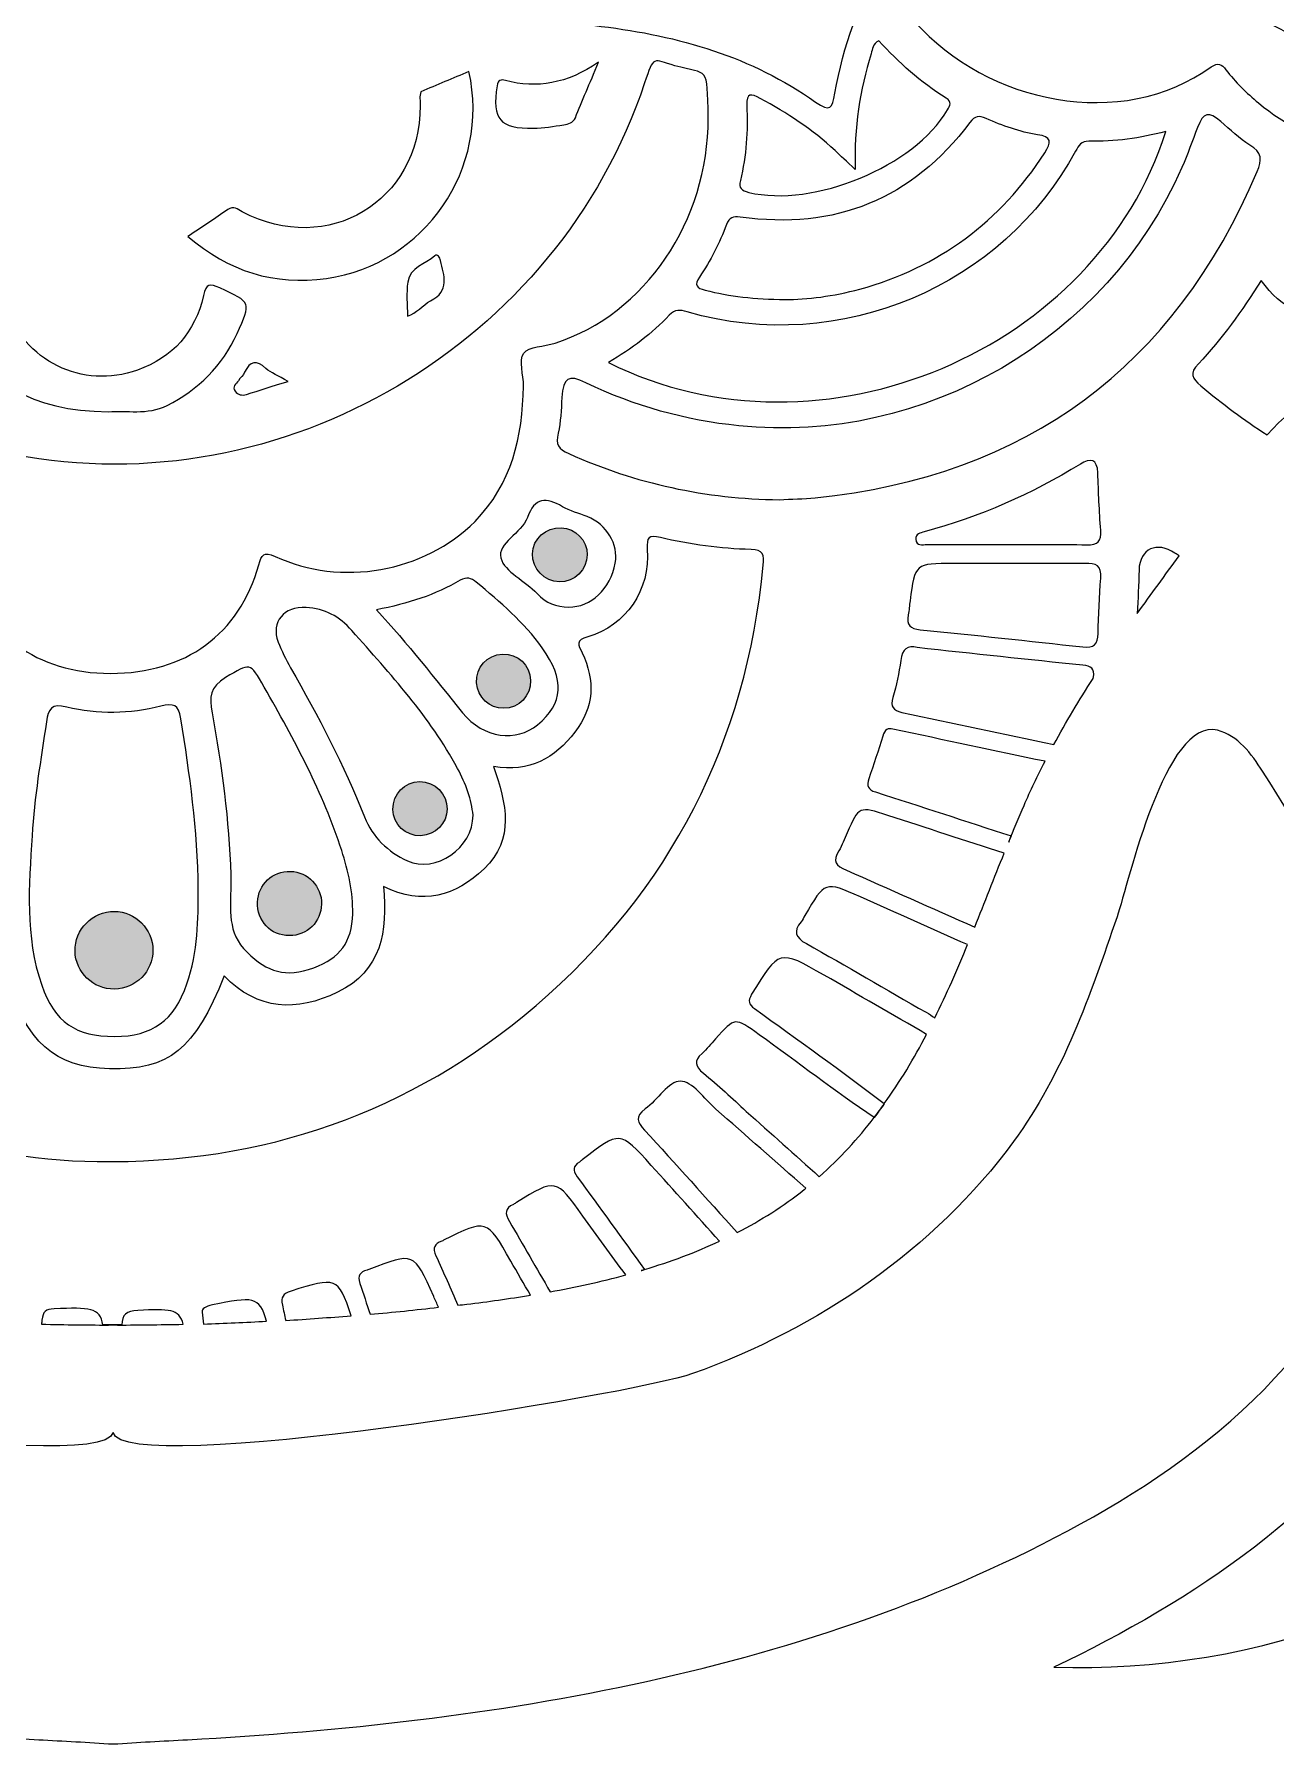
# Model space of a CAD drawing. Extents: x 269 to 1731, y -1926 to -73.
# Drawn here: x 989 to 1162.7, y -1806 to -1566.4 of the extents above; entities that cross this region are included whole.
import ezdxf

# ---------------------------------------------------------------- set-up
doc = ezdxf.new("R2010")
doc.units = 0
doc.header["$MEASUREMENT"] = 0
doc.layers.add('Layer 1', color=7, linetype='Continuous')

# ---------------------------------------------------------------- blocks, each defined once
blk = doc.blocks.new('block 5')
at = {"layer": 'Layer 1', "lineweight": 0}
for points, knots in [([(1727.83, -958.95), (1726.68, -954.34), (1724.8, -950), (1722.31, -945.93), (1722.29, -945.91), (1722.29, -945.89), (1722.27, -945.87), (1716.12, -937.89), (1708.18, -931.56), (1700.07, -925.88), (1667.18, -902.79), (1631.82, -888.44), (1589, -872.06), (1578.01, -867.86), (1566.75, -863.94), (1555.87, -860.14), (1555.87, -860.14), (1552.88, -859.1), (1552.88, -859.1), (1553.83, -858.46), (1554.76, -857.83), (1555.69, -857.18), (1588.32, -834.97), (1614.84, -810.79), (1637.02, -783.19), (1672.78, -738.74), (1693.97, -687.22), (1700.03, -630.03), (1707.51, -559.44), (1696.82, -487.29), (1665.36, -396.07), (1626.36, -282.98), (1570.22, -179.61), (1515.38, -84.76), (1515.38, -84.76), (1515.25, -84.5), (1515.25, -84.5), (1514.71, -83.61), (1514.12, -82.59), (1513.29, -81.58), (1513.11, -81.36), (1512.77, -80.67), (1512.54, -80.21), (1509.71, -74.47), (1505.77, -72.61), (1500.84, -74.73), (1494.21, -77.56), (1496.01, -84.45), (1496.59, -86.7), (1496.72, -87.2), (1496.86, -87.67), (1496.92, -88.11), (1499.63, -105.08), (1502.4, -122.06), (1505.15, -139.04), (1510.66, -172.86), (1516.33, -207.85), (1521.54, -242.3), (1530.4, -301.03), (1540.46, -367.6), (1541.49, -434.18), (1542, -468.91), (1541.21, -505.97), (1531.89, -541.69), (1517.09, -598.39), (1481.76, -633.77), (1423.88, -649.82), (1395.88, -657.59), (1365.21, -661.08), (1327.32, -660.76), (1323.6, -660.72), (1321.56, -660.09), (1319.84, -658.42), (1287.13, -626.78), (1245.2, -617.5), (1212.33, -612.95), (1150.71, -604.42), (1089.56, -610.2), (1032.67, -617.72), (1023.63, -618.91), (1014.52, -620.43), (1005.72, -621.89), (1003.82, -622.21), (1001.92, -622.51), (1000, -622.84), (998.08, -622.51), (996.18, -622.21), (994.28, -621.89), (985.48, -620.43), (976.37, -618.91), (967.33, -617.72), (910.44, -610.2), (849.29, -604.42), (787.67, -612.95), (754.8, -617.5), (712.87, -626.78), (680.16, -658.42), (678.44, -660.09), (676.4, -660.72), (672.68, -660.76), (634.79, -661.08), (604.12, -657.59), (576.12, -649.82), (518.24, -633.77), (482.91, -598.39), (468.11, -541.69), (458.79, -505.97), (458, -468.91), (458.51, -434.18), (459.54, -367.6), (469.6, -301.03), (478.46, -242.3), (483.67, -207.85), (489.34, -172.86), (494.85, -139.04), (497.6, -122.06), (500.37, -105.08), (503.08, -88.11), (503.14, -87.67), (503.28, -87.2), (503.41, -86.7), (503.99, -84.45), (505.79, -77.56), (499.16, -74.73), (494.23, -72.61), (490.29, -74.47), (487.46, -80.21), (487.23, -80.67), (486.89, -81.36), (486.71, -81.58), (485.88, -82.59), (485.29, -83.61), (484.75, -84.5), (484.75, -84.5), (484.62, -84.76), (484.62, -84.76), (429.78, -179.61), (373.64, -282.98), (334.64, -396.07), (303.18, -487.29), (292.49, -559.44), (299.97, -630.03), (306.03, -687.22), (327.22, -738.74), (362.98, -783.19), (385.16, -810.79), (411.68, -834.97), (444.31, -857.18), (445.24, -857.83), (446.17, -858.46), (447.12, -859.1), (447.12, -859.1), (444.13, -860.14), (444.13, -860.14), (433.25, -863.94), (421.99, -867.86), (411, -872.06), (368.18, -888.44), (332.82, -902.79), (299.93, -925.88), (291.82, -931.56), (283.88, -937.89), (277.73, -945.87), (277.71, -945.89), (277.71, -945.91), (277.69, -945.93), (275.2, -950), (273.32, -954.34), (272.17, -958.95), (268.8, -972.58), (272.25, -985.36), (278.09, -996.21), (279.65, -998.01), (281.37, -999.71), (283.25, -1001.27), (287.46, -1004.78), (291.72, -1008.73), (295.89, -1013.01), (318.51, -1036.18), (341.09, -1055.06), (364.68, -1070.45), (395.85, -1087.51), (429.8, -1099.64), (462.73, -1104.96), (474.64, -1106.88), (487.84, -1108.17), (501.79, -1108.17), (517.58, -1108.17), (534.3, -1106.51), (551.18, -1102.19), (572.26, -1096.85), (593.55, -1087.39), (613.5, -1071.92), (613.89, -1071.68), (614.27, -1071.42), (614.66, -1071.17), (615.16, -1070.83), (615.77, -1070.49), (616.4, -1070.14), (618.62, -1068.91), (621.23, -1067.47), (622.82, -1065.19), (622.74, -1067.45), (622.68, -1069.7), (622.64, -1071.94), (621.79, -1122.2), (623.55, -1166.98), (628, -1208.79), (635.42, -1278.33), (648.92, -1348.04), (669.24, -1421.91), (692.41, -1506.07), (724.43, -1590.9), (764.42, -1674.04), (766.72, -1678.82), (767.45, -1683.04), (766.74, -1687.33), (764.26, -1702.11), (765.53, -1716.28), (767.11, -1728.2), (771.88, -1764.21), (787.85, -1787.68), (815.89, -1799.99), (822.48, -1802.9), (825.35, -1806.54), (827.25, -1814.47), (833.78, -1841.58), (848.56, -1864.81), (871.2, -1883.49), (905.47, -1911.81), (946.27, -1926.12), (992.6, -1926.12), (995.03, -1926.12), (997.53, -1926.06), (1000, -1925.98), (1002.47, -1926.06), (1004.97, -1926.12), (1007.4, -1926.12), (1053.73, -1926.12), (1094.53, -1911.81), (1128.8, -1883.49), (1151.44, -1864.81), (1166.22, -1841.58), (1172.75, -1814.47), (1174.65, -1806.54), (1177.52, -1802.9), (1184.11, -1799.99), (1212.15, -1787.68), (1228.12, -1764.21), (1232.89, -1728.2), (1234.47, -1716.28), (1235.74, -1702.11), (1233.26, -1687.33), (1232.55, -1683.04), (1233.28, -1678.82), (1235.58, -1674.04), (1275.57, -1590.9), (1307.59, -1506.07), (1330.76, -1421.91), (1351.08, -1348.04), (1364.58, -1278.33), (1372, -1208.79), (1376.45, -1166.98), (1378.21, -1122.2), (1377.36, -1071.94), (1377.32, -1069.7), (1377.26, -1067.45), (1377.18, -1065.19), (1378.77, -1067.47), (1381.38, -1068.91), (1383.6, -1070.14), (1384.23, -1070.49), (1384.84, -1070.83), (1385.34, -1071.17), (1385.73, -1071.42), (1386.11, -1071.68), (1386.5, -1071.92), (1406.45, -1087.39), (1427.74, -1096.85), (1448.82, -1102.19), (1465.7, -1106.51), (1482.42, -1108.17), (1498.21, -1108.17), (1512.16, -1108.17), (1525.36, -1106.88), (1537.27, -1104.96), (1570.2, -1099.64), (1604.15, -1087.51), (1635.32, -1070.45), (1658.91, -1055.06), (1681.49, -1036.18), (1704.11, -1013.01), (1708.28, -1008.73), (1712.54, -1004.78), (1716.75, -1001.27), (1718.63, -999.71), (1720.35, -998.01), (1721.91, -996.21), (1727.75, -985.36), (1731.2, -972.58), (1727.83, -958.95)], [0, 0, 0, 0, 1, 1, 1, 2, 2, 2, 3, 3, 3, 4, 4, 4, 5, 5, 5, 6, 6, 6, 7, 7, 7, 8, 8, 8, 9, 9, 9, 10, 10, 10, 11, 11, 11, 12, 12, 12, 13, 13, 13, 14, 14, 14, 15, 15, 15, 16, 16, 16, 17, 17, 17, 18, 18, 18, 19, 19, 19, 20, 20, 20, 21, 21, 21, 22, 22, 22, 23, 23, 23, 24, 24, 24, 25, 25, 25, 26, 26, 26, 27, 27, 27, 28, 28, 28, 29, 29, 29, 30, 30, 30, 31, 31, 31, 32, 32, 32, 33, 33, 33, 34, 34, 34, 35, 35, 35, 36, 36, 36, 37, 37, 37, 38, 38, 38, 39, 39, 39, 40, 40, 40, 41, 41, 41, 42, 42, 42, 43, 43, 43, 44, 44, 44, 45, 45, 45, 46, 46, 46, 47, 47, 47, 48, 48, 48, 49, 49, 49, 50, 50, 50, 51, 51, 51, 52, 52, 52, 53, 53, 53, 54, 54, 54, 55, 55, 55, 56, 56, 56, 57, 57, 57, 58, 58, 58, 59, 59, 59, 60, 60, 60, 61, 61, 61, 62, 62, 62, 63, 63, 63, 64, 64, 64, 65, 65, 65, 66, 66, 66, 67, 67, 67, 68, 68, 68, 69, 69, 69, 70, 70, 70, 71, 71, 71, 72, 72, 72, 73, 73, 73, 74, 74, 74, 75, 75, 75, 76, 76, 76, 77, 77, 77, 78, 78, 78, 79, 79, 79, 80, 80, 80, 81, 81, 81, 82, 82, 82, 83, 83, 83, 84, 84, 84, 85, 85, 85, 86, 86, 86, 87, 87, 87, 88, 88, 88, 89, 89, 89, 90, 90, 90, 91, 91, 91, 92, 92, 92, 93, 93, 93, 94, 94, 94, 95, 95, 95, 96, 96, 96, 97, 97, 97, 98, 98, 98, 99, 99, 99, 100, 100, 100, 100]), ([(1160.32, -1576.04), (1158.66, -1574.64), (1157.08, -1573.13), (1155.77, -1571.39), (1155.18, -1570.6), (1154.66, -1570.31), (1153.71, -1570.98), (1141.19, -1580.06), (1122.31, -1576.1), (1112.24, -1564.67), (1111.68, -1564.05), (1111.13, -1563.4), (1110.54, -1562.81), (1109.47, -1561.74), (1109.35, -1560.75), (1110.16, -1559.3), (1111.09, -1557.62), (1111.68, -1556.53), (1112.28, -1555.9), (1110.77, -1555.98), (1109.25, -1556.08), (1107.75, -1556.22), (1104.42, -1561.93), (1102.21, -1568.09), (1101.04, -1574.66), (1100.66, -1576.86), (1100.37, -1577.33), (1098.33, -1575.91), (1089.34, -1569.55), (1079.19, -1566.64), (1068.33, -1565.32), (1067.91, -1565.26), (1067.52, -1565.2), (1067.1, -1565.16), (1074.96, -1562.51), (1082.99, -1560.27), (1091.2, -1558.63), (1092, -1559.14), (1092.79, -1559.76), (1093.56, -1560.47), (1093.56, -1559.64), (1093.64, -1558.87), (1093.76, -1558.12), (1098.37, -1557.26), (1103.04, -1556.63), (1107.75, -1556.22), (1107.75, -1556.22), (1107.75, -1556.2), (1107.75, -1556.2), (1109.25, -1556.08), (1110.77, -1555.96), (1112.3, -1555.88), (1112.3, -1555.88), (1112.28, -1555.9), (1112.28, -1555.9), (1113.45, -1555.82), (1114.61, -1555.78), (1115.78, -1555.74), (1115.78, -1555.74), (1115.8, -1555.74), (1115.8, -1555.74), (1116.39, -1556), (1117.09, -1556.31), (1117.94, -1556.69), (1131.41, -1562.86), (1145.44, -1564.9), (1158.8, -1563.52), (1158.11, -1563.2), (1157.4, -1562.9), (1156.68, -1562.61), (1157.42, -1562.9), (1158.13, -1563.2), (1158.84, -1563.52), (1158.82, -1563.52), (1158.82, -1563.52), (1158.8, -1563.52), (1168.4, -1567.75), (1177.1, -1573.69), (1184.33, -1581.21), (1176.71, -1583.8), (1167.86, -1582.3), (1160.32, -1576.04)], [0, 0, 0, 0, 1, 1, 1, 2, 2, 2, 3, 3, 3, 4, 4, 4, 5, 5, 5, 6, 6, 6, 7, 7, 7, 8, 8, 8, 9, 9, 9, 10, 10, 10, 11, 11, 11, 12, 12, 12, 13, 13, 13, 14, 14, 14, 15, 15, 15, 16, 16, 16, 17, 17, 17, 18, 18, 18, 19, 19, 19, 20, 20, 20, 21, 21, 21, 22, 22, 22, 23, 23, 23, 24, 24, 24, 25, 25, 25, 26, 26, 26, 27, 27, 27, 27]), ([(1088.69, -1576.4), (1088.61, -1574.5), (1089.36, -1574.76), (1090.57, -1575.39), (1094.35, -1577.43), (1097.91, -1579.74), (1101.06, -1582.71), (1101.83, -1583.44), (1102.62, -1584.18), (1103.89, -1585.34), (1103.69, -1579.41), (1104.54, -1574.22), (1106.1, -1569.14), (1106.3, -1568.52), (1106.28, -1567.77), (1107.19, -1567.32), (1109.96, -1570.36), (1113.03, -1573.17), (1116.61, -1575.37), (1117.46, -1575.89), (1117.15, -1576.38), (1116.79, -1577.01), (1112.22, -1584.89), (1098.03, -1590.75), (1088.97, -1588.55), (1087.94, -1588.29), (1087.54, -1587.98), (1087.8, -1586.89), (1088.63, -1583.44), (1088.89, -1579.92), (1088.69, -1576.4)], [0, 0, 0, 0, 1, 1, 1, 2, 2, 2, 3, 3, 3, 4, 4, 4, 5, 5, 5, 6, 6, 6, 7, 7, 7, 8, 8, 8, 9, 9, 9, 10, 10, 10, 10]), ([(1061.86, -1609.66), (1060.35, -1610.14), (1058.22, -1610.08), (1057.48, -1611.07), (1056.75, -1612.08), (1057.48, -1614.1), (1057.45, -1615.68), (1057.31, -1622.74), (1055.82, -1629.37), (1050.66, -1634.6), (1043.59, -1641.72), (1031.86, -1643.8), (1022.7, -1639.5), (1021.05, -1638.73), (1020.8, -1639.29), (1020.4, -1640.67), (1017.65, -1650.43), (1010.19, -1655.87), (999.64, -1655.87), (989.33, -1655.87), (981.91, -1650.41), (979.12, -1640.67), (978.75, -1639.37), (978.51, -1638.83), (976.99, -1639.48), (959.79, -1646.67), (942.87, -1635.98), (942.2, -1617.52), (942.12, -1615.34), (942.99, -1612.67), (942, -1611.15), (941.15, -1609.82), (938.24, -1609.88), (936.32, -1609.15), (922.91, -1603.91), (914.1, -1588.07), (916.47, -1573.61), (916.63, -1572.66), (916.97, -1572.05), (917.9, -1571.81), (918.14, -1571.75), (918.37, -1571.67), (918.63, -1571.59), (920.39, -1571.1), (922.37, -1569.85), (923.87, -1570.29), (925.54, -1570.76), (925.26, -1573.39), (925.93, -1575.03), (937.03, -1602.48), (956.92, -1619.56), (986.07, -1625.24), (1023.71, -1632.56), (1062.27, -1609.72), (1074.4, -1573.23), (1075.71, -1569.3), (1075.53, -1569.93), (1078.64, -1570.82), (1083.45, -1572.2), (1083.09, -1570.6), (1083.31, -1578.1), (1083.31, -1592.61), (1074.52, -1605.55), (1061.86, -1609.66)], [0, 0, 0, 0, 1, 1, 1, 2, 2, 2, 3, 3, 3, 4, 4, 4, 5, 5, 5, 6, 6, 6, 7, 7, 7, 8, 8, 8, 9, 9, 9, 10, 10, 10, 11, 11, 11, 12, 12, 12, 13, 13, 13, 14, 14, 14, 15, 15, 15, 16, 16, 16, 17, 17, 17, 18, 18, 18, 19, 19, 19, 20, 20, 20, 21, 21, 21, 21]), ([(1064.71, -1578.1), (1064.39, -1578.85), (1063.72, -1578.99), (1063.08, -1579.09), (1061.68, -1579.31), (1060.26, -1579.55), (1058.85, -1579.57), (1054.1, -1579.66), (1053.05, -1578.36), (1053.74, -1573.63), (1053.88, -1572.74), (1054.28, -1572.74), (1054.91, -1572.9), (1059.34, -1574.05), (1063.5, -1573.37), (1067.95, -1570.32), (1066.67, -1573.41), (1065.66, -1575.75), (1064.71, -1578.1)], [0, 0, 0, 0, 1, 1, 1, 2, 2, 2, 3, 3, 3, 4, 4, 4, 5, 5, 5, 6, 6, 6, 6]), ([(1043.08, -1574.48), (1045.3, -1573.51), (1047.55, -1572.58), (1049.81, -1571.65), (1052.83, -1585.15), (1043.69, -1598.62), (1029.86, -1600.6), (1022.56, -1601.63), (1016.17, -1599.59), (1010.49, -1594.72), (1012.47, -1593.4), (1014.29, -1592.21), (1016.05, -1590.96), (1016.9, -1590.35), (1017.45, -1590.94), (1018.09, -1591.28), (1030.06, -1597.55), (1042.94, -1589.86), (1043, -1576.4), (1043, -1575.77), (1042.86, -1575.07), (1043.08, -1574.48)], [0, 0, 0, 0, 1, 1, 1, 2, 2, 2, 3, 3, 3, 4, 4, 4, 5, 5, 5, 6, 6, 6, 7, 7, 7, 7]), ([(1098.29, -1631.29), (1096.63, -1631.45), (1094.94, -1631.47), (1093.26, -1631.57), (1082.99, -1631.45), (1073.16, -1629.31), (1063.78, -1625.12), (1062.37, -1624.49), (1061.92, -1623.81), (1062.29, -1622.27), (1062.67, -1620.67), (1062.71, -1618.96), (1062.83, -1617.28), (1063.03, -1614.43), (1063.68, -1614), (1066.19, -1615.2), (1072.98, -1618.49), (1080.1, -1620.45), (1087.6, -1621.22), (1113.49, -1623.91), (1139.13, -1609.01), (1149.6, -1585.07), (1150.41, -1583.23), (1151.06, -1581.33), (1151.78, -1579.45), (1152.61, -1577.35), (1153.36, -1577.17), (1155.04, -1578.62), (1156.37, -1579.76), (1157.63, -1581.05), (1159.12, -1581.92), (1160.86, -1582.93), (1160.82, -1584.04), (1160.15, -1585.64), (1148.47, -1612.99), (1127.91, -1628.28), (1098.29, -1631.29)], [0, 0, 0, 0, 1, 1, 1, 2, 2, 2, 3, 3, 3, 4, 4, 4, 5, 5, 5, 6, 6, 6, 7, 7, 7, 8, 8, 8, 9, 9, 9, 10, 10, 10, 11, 11, 11, 12, 12, 12, 12]), ([(1087.78, -1592.01), (1101.06, -1593.87), (1111.84, -1589.54), (1119.92, -1578.77), (1120.63, -1577.84), (1121.2, -1577.73), (1122.21, -1578.2), (1124.51, -1579.25), (1126.9, -1580.08), (1129.4, -1580.48), (1131.37, -1580.77), (1131.37, -1581.53), (1130.4, -1583.03), (1124.19, -1592.67), (1115.56, -1599.04), (1104.5, -1602.09), (1100.84, -1603.09), (1097.1, -1603.55), (1094.07, -1603.55), (1089.78, -1603.49), (1086.3, -1603.11), (1082.87, -1602.24), (1081.69, -1601.93), (1081.29, -1601.57), (1082.06, -1600.4), (1083.63, -1598.11), (1084.91, -1595.65), (1085.86, -1593.04), (1086.24, -1592.07), (1086.77, -1591.85), (1087.78, -1592.01)], [0, 0, 0, 0, 1, 1, 1, 2, 2, 2, 3, 3, 3, 4, 4, 4, 5, 5, 5, 6, 6, 6, 7, 7, 7, 8, 8, 8, 9, 9, 9, 10, 10, 10, 10]), ([(1069.34, -1612.37), (1072.62, -1610.4), (1075.45, -1608.3), (1077.85, -1605.73), (1078.64, -1604.88), (1079.39, -1604.99), (1080.34, -1605.27), (1101.97, -1611.5), (1124.55, -1601.53), (1134.72, -1582.77), (1135.13, -1581.98), (1135.55, -1581.37), (1136.58, -1581.39), (1140.18, -1581.47), (1143.74, -1580.97), (1147.34, -1580.04), (1137.84, -1610.36), (1099.34, -1627.32), (1069.34, -1612.37)], [0, 0, 0, 0, 1, 1, 1, 2, 2, 2, 3, 3, 3, 4, 4, 4, 5, 5, 5, 6, 6, 6, 6]), ([(1044.44, -1603.73), (1043.3, -1604.34), (1042.47, -1605.51), (1041.2, -1605.86), (1041.2, -1604.24), (1041.02, -1602.64), (1041.26, -1601.1), (1041.56, -1599.04), (1043.73, -1598.62), (1045.04, -1597.43), (1045.41, -1597.08), (1045.73, -1597.69), (1045.83, -1598.09), (1046.36, -1600.21), (1047.16, -1602.34), (1044.44, -1603.73)], [0, 0, 0, 0, 1, 1, 1, 2, 2, 2, 3, 3, 3, 4, 4, 4, 5, 5, 5, 5]), ([(979.1, -1606.76), (978.37, -1604.74), (978.47, -1603.59), (980.88, -1603.41), (981.36, -1603.37), (981.87, -1603.17), (982.31, -1602.94), (983.85, -1602.1), (984.35, -1602.72), (984.86, -1604.26), (987.51, -1612.16), (995.69, -1616.19), (1003.42, -1613.42), (1008.37, -1611.66), (1011.52, -1608.12), (1012.64, -1603), (1013.04, -1601.31), (1013.52, -1601.27), (1014.94, -1601.93), (1019.35, -1603.95), (1019.39, -1603.89), (1017.35, -1608.32), (1015.3, -1612.83), (1011.97, -1616.15), (1007.56, -1618.37), (1004.79, -1619.76), (1001.8, -1619.02), (999.35, -1619.26), (988.31, -1619.14), (982.23, -1615.24), (979.1, -1606.76)], [0, 0, 0, 0, 1, 1, 1, 2, 2, 2, 3, 3, 3, 4, 4, 4, 5, 5, 5, 6, 6, 6, 7, 7, 7, 8, 8, 8, 9, 9, 9, 10, 10, 10, 10]), ([(1182.41, -1632.36), (1182.43, -1630.58), (1182.43, -1628.8), (1182.37, -1627.02), (1182.29, -1624.39), (1182.07, -1617.68), (1175.36, -1615.86), (1170.52, -1614.53), (1165.75, -1617.86), (1161.53, -1622.49), (1158.31, -1620.41), (1155.22, -1618.13), (1152.27, -1615.64), (1151, -1614.55), (1150.61, -1613.92), (1151.91, -1612.53), (1155.22, -1609.07), (1157.97, -1605.17), (1160.7, -1600.88), (1163.53, -1604.86), (1167.33, -1606.54), (1171.94, -1606.5), (1173.23, -1606.5), (1174.55, -1606.36), (1175.56, -1605.63), (1177.48, -1604.24), (1178.19, -1604.7), (1179.06, -1606.87), (1181.93, -1614.06), (1192.18, -1615.8), (1197.53, -1610.14), (1197.92, -1609.72), (1198.28, -1609.27), (1198.85, -1608.64), (1200.1, -1611.39), (1201.54, -1613.96), (1203.62, -1615.68), (1206.07, -1622.64), (1208.25, -1629.75), (1210.11, -1636.91), (1200.71, -1636.81), (1191.35, -1635.27), (1182.41, -1632.36)], [0, 0, 0, 0, 1, 1, 1, 2, 2, 2, 3, 3, 3, 4, 4, 4, 5, 5, 5, 6, 6, 6, 7, 7, 7, 8, 8, 8, 9, 9, 9, 10, 10, 10, 11, 11, 11, 12, 12, 12, 13, 13, 13, 14, 14, 14, 14]), ([(1017.55, -1614.91), (1017.81, -1614.49), (1018.22, -1614.16), (1018.42, -1613.72), (1019.17, -1612.12), (1020.07, -1611.98), (1021.39, -1613.19), (1022.1, -1613.82), (1023.07, -1614.2), (1024.5, -1615.01), (1022.26, -1615.7), (1020.46, -1616.25), (1018.66, -1616.83), (1018.03, -1617.03), (1017.49, -1616.87), (1017.1, -1616.39), (1016.58, -1615.74), (1017.26, -1615.36), (1017.55, -1614.91)], [0, 0, 0, 0, 1, 1, 1, 2, 2, 2, 3, 3, 3, 4, 4, 4, 5, 5, 5, 6, 6, 6, 6]), ([(1112.34, -1637.09), (1112.3, -1636.32), (1112.99, -1636.22), (1113.54, -1636.06), (1121.3, -1633.96), (1128.56, -1630.8), (1135.39, -1626.58), (1136.8, -1625.71), (1137.77, -1625.85), (1137.83, -1627.81), (1137.92, -1630.5), (1138.04, -1633.17), (1138.24, -1635.84), (1138.36, -1637.37), (1137.86, -1637.92), (1136.28, -1637.88), (1132.6, -1637.78), (1128.9, -1637.84), (1125.22, -1637.84), (1121.44, -1637.84), (1117.66, -1637.86), (1113.9, -1637.84), (1113.31, -1637.82), (1112.42, -1638.12), (1112.34, -1637.09)], [0, 0, 0, 0, 1, 1, 1, 2, 2, 2, 3, 3, 3, 4, 4, 4, 5, 5, 5, 6, 6, 6, 7, 7, 7, 8, 8, 8, 8]), ([(1058, -1634.04), (1059.01, -1631.21), (1060.61, -1631.19), (1062.89, -1632.54), (1063.94, -1633.17), (1065.2, -1633.47), (1066.37, -1633.92), (1069.1, -1635.01), (1070.78, -1637.82), (1070.29, -1640.43), (1069.6, -1644.08), (1066.9, -1646.63), (1063.78, -1646.59), (1062.02, -1646.59), (1060.61, -1646.05), (1059.34, -1644.69), (1057.72, -1642.91), (1054.79, -1641.68), (1054.28, -1639.72), (1053.74, -1637.68), (1057.19, -1636.26), (1058, -1634.04)], [0, 0, 0, 0, 1, 1, 1, 2, 2, 2, 3, 3, 3, 4, 4, 4, 5, 5, 5, 6, 6, 6, 7, 7, 7, 7]), ([(997.8, -1724.2), (960.66, -1723.64), (926.19, -1698.65), (914.02, -1663.57), (911.51, -1656.32), (909.88, -1648.9), (909.07, -1641.29), (908.88, -1639.41), (909.19, -1638.61), (911.35, -1638.59), (915.46, -1638.53), (919.54, -1637.86), (923.56, -1636.97), (925.1, -1636.62), (925.58, -1636.66), (925.36, -1638.52), (924.73, -1643.72), (928.52, -1649.4), (933.49, -1650.69), (935.17, -1651.12), (935.17, -1651.56), (934.54, -1652.98), (931.75, -1659.27), (934.56, -1665.86), (940.95, -1668.46), (942.79, -1669.21), (944.69, -1669.11), (946.89, -1669.03), (945.11, -1674.07), (943.9, -1679.02), (948.19, -1683.18), (952.13, -1687), (956.7, -1688.42), (962.24, -1685.73), (961.65, -1692.16), (962.68, -1697.64), (968.93, -1700.59), (974.63, -1703.28), (979.97, -1703.1), (984.7, -1698), (988.03, -1707.7), (991.81, -1710.98), (999.51, -1711.2), (1007.82, -1711.42), (1011.44, -1708.53), (1015.55, -1698.22), (1020.28, -1703.06), (1025.67, -1703.3), (1031.42, -1700.49), (1037.6, -1697.5), (1038.45, -1692.04), (1037.85, -1685.71), (1043.38, -1688.4), (1047.97, -1687.04), (1051.92, -1683.24), (1056.24, -1679.08), (1055.09, -1674.11), (1053.23, -1668.91), (1058.32, -1669.76), (1061.84, -1667.72), (1064.65, -1664.1), (1067.32, -1660.6), (1067.52, -1656.88), (1065.64, -1652.98), (1065.12, -1651.89), (1064.69, -1651.24), (1066.45, -1650.74), (1071.79, -1649.24), (1075.23, -1644.15), (1074.78, -1638.5), (1074.64, -1636.75), (1075, -1636.5), (1076.6, -1636.87), (1080.78, -1637.84), (1085.01, -1638.42), (1089.3, -1638.53), (1091.01, -1638.59), (1091.14, -1639.29), (1091.01, -1640.71), (1088.63, -1665.53), (1078.06, -1686.17), (1059.21, -1702.35), (1041.61, -1717.45), (1020.98, -1724.53), (997.8, -1724.2)], [0, 0, 0, 0, 1, 1, 1, 2, 2, 2, 3, 3, 3, 4, 4, 4, 5, 5, 5, 6, 6, 6, 7, 7, 7, 8, 8, 8, 9, 9, 9, 10, 10, 10, 11, 11, 11, 12, 12, 12, 13, 13, 13, 14, 14, 14, 15, 15, 15, 16, 16, 16, 17, 17, 17, 18, 18, 18, 19, 19, 19, 20, 20, 20, 21, 21, 21, 22, 22, 22, 23, 23, 23, 24, 24, 24, 25, 25, 25, 26, 26, 26, 27, 27, 27, 28, 28, 28, 28]), ([(1149.22, -1639.43), (1147.24, -1642.12), (1145.29, -1644.79), (1143.35, -1647.5), (1143.44, -1645.46), (1143.56, -1643.44), (1143.6, -1641.4), (1143.68, -1638.38), (1146.12, -1637.37), (1148.63, -1639.03), (1148.83, -1639.17), (1149.03, -1639.29), (1149.22, -1639.43)], [0, 0, 0, 0, 1, 1, 1, 2, 2, 2, 3, 3, 3, 4, 4, 4, 4]), ([(1135.73, -1652.17), (1128.15, -1651.32), (1120.57, -1650.53), (1112.97, -1649.77), (1111.57, -1649.64), (1111.03, -1649.08), (1111.31, -1647.7), (1111.43, -1647.04), (1111.45, -1646.37), (1111.55, -1645.7), (1112.24, -1640.49), (1112.24, -1640.49), (1117.68, -1640.49), (1117.68, -1640.49), (1125.22, -1640.49), (1125.22, -1640.49), (1128.82, -1640.49), (1132.42, -1640.55), (1136.02, -1640.47), (1137.59, -1640.43), (1138.38, -1640.77), (1138.24, -1642.53), (1138.02, -1645.1), (1137.94, -1647.72), (1137.86, -1650.31), (1137.83, -1651.77), (1137.31, -1652.35), (1135.73, -1652.17)], [0, 0, 0, 0, 1, 1, 1, 2, 2, 2, 3, 3, 3, 4, 4, 4, 5, 5, 5, 6, 6, 6, 7, 7, 7, 8, 8, 8, 9, 9, 9, 9]), ([(1060.06, -1652.29), (1063.26, -1656.76), (1063.05, -1660.05), (1059.4, -1663.07), (1056.5, -1665.49), (1051.86, -1665.03), (1048.9, -1661.37), (1045.06, -1656.64), (1041.34, -1651.81), (1036.85, -1646.96), (1041.3, -1646.13), (1045.1, -1644.87), (1048.6, -1642.83), (1049.49, -1642.31), (1050.12, -1642.51), (1050.84, -1643.11), (1054.18, -1645.88), (1057.5, -1648.71), (1060.06, -1652.29)], [0, 0, 0, 0, 1, 1, 1, 2, 2, 2, 3, 3, 3, 4, 4, 4, 5, 5, 5, 6, 6, 6, 6]), ([(1048.22, -1669.17), (1049.39, -1671.32), (1050.2, -1673.58), (1050.38, -1675.72), (1050.42, -1680.33), (1045.14, -1683.89), (1041.2, -1682.11), (1038.47, -1680.84), (1036.31, -1678.8), (1035.2, -1675.97), (1032.35, -1668.71), (1028.73, -1661.85), (1024.85, -1655.08), (1024.2, -1653.93), (1023.61, -1652.72), (1023.11, -1651.48), (1022.04, -1648.67), (1023.94, -1646.45), (1027.01, -1646.65), (1029.68, -1646.83), (1031.64, -1647.86), (1033.44, -1649.89), (1038.82, -1655.97), (1044.31, -1661.94), (1048.22, -1669.17)], [0, 0, 0, 0, 1, 1, 1, 2, 2, 2, 3, 3, 3, 4, 4, 4, 5, 5, 5, 6, 6, 6, 7, 7, 7, 8, 8, 8, 8]), ([(1110.42, -1661.33), (1109.17, -1661.05), (1108.76, -1660.54), (1109.13, -1659.23), (1109.65, -1657.55), (1110.02, -1655.83), (1110.24, -1654.09), (1110.46, -1652.43), (1111.21, -1651.89), (1112.54, -1652.27), (1120.41, -1653.12), (1128.07, -1653.95), (1135.73, -1654.72), (1136.88, -1654.84), (1137.41, -1655.2), (1137.21, -1656.42), (1137.19, -1656.48), (1137.19, -1656.52), (1137.17, -1656.58), (1135.23, -1659.61), (1133.37, -1662.68), (1131.67, -1665.84), (1124.59, -1664.32), (1117.5, -1662.82), (1110.42, -1661.33)], [0, 0, 0, 0, 1, 1, 1, 2, 2, 2, 3, 3, 3, 4, 4, 4, 5, 5, 5, 6, 6, 6, 7, 7, 7, 8, 8, 8, 8]), ([(1032, -1680.66), (1032.93, -1683.55), (1033.62, -1686.48), (1033.54, -1689.53), (1033.44, -1693.45), (1031.78, -1695.74), (1028.08, -1697.07), (1024.1, -1698.49), (1021.65, -1697.7), (1018.76, -1694.91), (1015.91, -1692.16), (1016.48, -1688.86), (1016.48, -1685.57), (1016.48, -1685.57), (1016.48, -1684.07), (1016.48, -1684.07), (1016.23, -1676.43), (1015.24, -1668.87), (1013.85, -1661.39), (1013.46, -1659.19), (1013.55, -1657.77), (1015.75, -1656.46), (1019.23, -1654.41), (1019.14, -1654.19), (1021.17, -1657.81), (1025.35, -1665.17), (1029.41, -1672.57), (1032, -1680.66)], [0, 0, 0, 0, 1, 1, 1, 2, 2, 2, 3, 3, 3, 4, 4, 4, 5, 5, 5, 6, 6, 6, 7, 7, 7, 8, 8, 8, 9, 9, 9, 9]), ([(988.66, -1678.59), (988.98, -1673.24), (989.89, -1667.94), (990.68, -1662.66), (990.94, -1660.82), (991.39, -1660.06), (993.51, -1660.6), (997.88, -1661.67), (1002.33, -1661.55), (1006.71, -1660.46), (1008.41, -1660.05), (1009.2, -1660.2), (1009.5, -1662.22), (1010.71, -1669.92), (1011.83, -1677.62), (1011.93, -1686.19), (1011.93, -1690.12), (1011.89, -1694.81), (1010.33, -1699.34), (1008.53, -1704.49), (1005.54, -1706.67), (1000.22, -1706.69), (994.82, -1706.71), (991.79, -1704.69), (990.01, -1699.5), (987.65, -1692.68), (988.23, -1685.61), (988.66, -1678.59)], [0, 0, 0, 0, 1, 1, 1, 2, 2, 2, 3, 3, 3, 4, 4, 4, 5, 5, 5, 6, 6, 6, 7, 7, 7, 8, 8, 8, 9, 9, 9, 9]), ([(839.1, -1669.58), (840.68, -1667.13), (842.58, -1664.54), (845.41, -1663.84), (852.76, -1662.04), (857.8, -1685), (859.48, -1689.94), (863.24, -1700.89), (867.02, -1711.95), (873.95, -1721.37), (885.05, -1736.51), (901.32, -1747.59), (918.89, -1753.88), (926.96, -1756.77), (998.28, -1768.52), (1000, -1762.13), (1001.72, -1768.52), (1073.04, -1756.77), (1081.11, -1753.88), (1098.68, -1747.59), (1114.95, -1736.51), (1126.05, -1721.37), (1132.98, -1711.95), (1136.76, -1700.89), (1140.52, -1689.94), (1142.2, -1685), (1147.24, -1662.04), (1154.59, -1663.84), (1157.42, -1664.54), (1159.32, -1667.13), (1160.9, -1669.58), (1171.64, -1686.11), (1180.96, -1705.32), (1177.92, -1724.79), (1174.29, -1747.9), (1154.82, -1764.29), (1135.41, -1774.92), (1097.38, -1795.73), (1053.17, -1802.8), (1010.41, -1805.11), (1006.95, -1805.29), (1003.48, -1805.49), (1000, -1805.71), (996.52, -1805.49), (993.05, -1805.29), (989.59, -1805.11), (946.83, -1802.8), (902.62, -1795.73), (864.59, -1774.92), (845.18, -1764.29), (825.71, -1747.9), (822.08, -1724.79), (819.04, -1705.32), (828.36, -1686.11), (839.1, -1669.58)], [0, 0, 0, 0, 1, 1, 1, 2, 2, 2, 3, 3, 3, 4, 4, 4, 5, 5, 5, 6, 6, 6, 7, 7, 7, 8, 8, 8, 9, 9, 9, 10, 10, 10, 11, 11, 11, 12, 12, 12, 13, 13, 13, 14, 14, 14, 15, 15, 15, 16, 16, 16, 17, 17, 17, 18, 18, 18, 18]), ([(1106.72, -1672.47), (1105.67, -1672.14), (1105.43, -1671.62), (1105.77, -1670.63), (1106.46, -1668.65), (1107.11, -1666.65), (1107.73, -1664.66), (1108, -1663.73), (1108.54, -1663.47), (1109.13, -1663.67), (1116.39, -1665.21), (1123.42, -1666.71), (1130.44, -1668.18), (1129.38, -1670.2), (1128.41, -1672.25), (1127.5, -1674.35), (1126.76, -1676.05), (1126.05, -1677.78), (1125.36, -1679.5), (1125.48, -1679.2), (1125.58, -1678.92), (1125.69, -1678.63), (1119.38, -1676.57), (1113.05, -1674.49), (1106.72, -1672.47)], [0, 0, 0, 0, 1, 1, 1, 2, 2, 2, 3, 3, 3, 4, 4, 4, 5, 5, 5, 6, 6, 6, 7, 7, 7, 8, 8, 8, 8]), ([(1102.64, -1683.43), (1101.18, -1682.8), (1100.64, -1682.17), (1101.59, -1680.7), (1102.07, -1679.93), (1102.38, -1679.04), (1102.74, -1678.21), (1104.4, -1674.45), (1104.4, -1674.45), (1108.46, -1675.76), (1113.88, -1677.52), (1119.3, -1679.3), (1124.73, -1681.02), (1123.34, -1684.46), (1121.99, -1687.95), (1120.61, -1691.39), (1114.61, -1688.72), (1108.64, -1686.05), (1102.64, -1683.43)], [0, 0, 0, 0, 1, 1, 1, 2, 2, 2, 3, 3, 3, 4, 4, 4, 5, 5, 5, 6, 6, 6, 6]), ([(1113.8, -1703.3), (1108.2, -1700.14), (1102.66, -1696.83), (1097.04, -1693.7), (1095.48, -1692.83), (1095.2, -1692), (1096.29, -1690.64), (1096.51, -1690.38), (1096.65, -1690.06), (1096.82, -1689.77), (1099.63, -1684.98), (1099.63, -1684.94), (1104.6, -1687.14), (1109.63, -1689.35), (1114.61, -1691.61), (1119.6, -1693.84), (1118.18, -1697.33), (1116.65, -1700.75), (1115.01, -1704.09), (1114.61, -1703.8), (1114.22, -1703.52), (1113.8, -1703.3)], [0, 0, 0, 0, 1, 1, 1, 2, 2, 2, 3, 3, 3, 4, 4, 4, 5, 5, 5, 6, 6, 6, 7, 7, 7, 7]), ([(1107.96, -1716.11), (1107.51, -1716.74), (1107.03, -1717.39), (1106.54, -1718.02), (1104.28, -1720.97), (1101.73, -1723.76), (1098.84, -1726.32), (1095.44, -1723.27), (1092.04, -1720.22), (1088.63, -1717.17), (1086.65, -1715.37), (1084.71, -1713.51), (1082.64, -1711.83), (1081.45, -1710.86), (1081.23, -1710.11), (1082.44, -1709.06), (1083.11, -1708.45), (1083.7, -1707.73), (1084.32, -1707.04), (1087.05, -1703.96), (1087.01, -1703.97), (1090.45, -1706.45), (1095.81, -1710.31), (1101.04, -1714.36), (1106.54, -1718.02), (1107.01, -1717.39), (1107.49, -1716.74), (1107.94, -1716.09), (1102.03, -1711.49), (1095.85, -1707.22), (1089.8, -1702.79), (1088.95, -1702.17), (1088.81, -1701.74), (1089.38, -1700.79), (1093.24, -1694.5), (1093.2, -1694.48), (1099.55, -1698.12), (1104.32, -1700.87), (1109.09, -1703.62), (1113.86, -1706.39), (1112.12, -1709.75), (1110.16, -1713), (1107.94, -1716.09), (1107.94, -1716.09), (1107.96, -1716.11), (1107.96, -1716.11)], [0, 0, 0, 0, 1, 1, 1, 2, 2, 2, 3, 3, 3, 4, 4, 4, 5, 5, 5, 6, 6, 6, 7, 7, 7, 8, 8, 8, 9, 9, 9, 10, 10, 10, 11, 11, 11, 12, 12, 12, 13, 13, 13, 14, 14, 14, 15, 15, 15, 15]), ([(1205.78, -1762.17), (1190.54, -1785.96), (1159.93, -1795.83), (1131.69, -1794.96), (1151.34, -1785.6), (1170.08, -1772.9), (1182.07, -1754.73), (1189.93, -1742.86), (1194.48, -1728.41), (1193.87, -1714.13), (1193.85, -1713.49), (1193.79, -1712.86), (1193.73, -1712.23), (1201.8, -1713.47), (1209.95, -1714.21), (1218.2, -1714.4), (1217.43, -1731.04), (1214.78, -1748.16), (1205.78, -1762.17)], [0, 0, 0, 0, 1, 1, 1, 2, 2, 2, 3, 3, 3, 4, 4, 4, 5, 5, 5, 6, 6, 6, 6]), ([(1074.4, -1719.81), (1073.37, -1718.7), (1073, -1717.93), (1074.48, -1716.84), (1076.22, -1715.57), (1077.79, -1712.94), (1079.41, -1712.94), (1081.07, -1712.94), (1082.75, -1715.41), (1084.38, -1716.86), (1088.57, -1720.54), (1092.77, -1724.24), (1096.96, -1727.92), (1096.88, -1728), (1096.82, -1728.06), (1096.74, -1728.12), (1093.82, -1730.45), (1090.65, -1732.43), (1087.37, -1734.13), (1083.03, -1729.36), (1078.76, -1724.55), (1074.4, -1719.81)], [0, 0, 0, 0, 1, 1, 1, 2, 2, 2, 3, 3, 3, 4, 4, 4, 5, 5, 5, 6, 6, 6, 7, 7, 7, 7]), ([(1074.4, -1739.32), (1074.25, -1739.38), (1074.07, -1739.42), (1073.91, -1739.45), (1074.07, -1739.42), (1074.23, -1739.36), (1074.38, -1739.3), (1071.26, -1734.96), (1068.11, -1730.63), (1064.96, -1726.32), (1064.31, -1725.43), (1064.37, -1724.81), (1065.28, -1724.26), (1065.42, -1724.16), (1065.56, -1724.06), (1065.68, -1723.96), (1070.9, -1719.86), (1070.92, -1719.85), (1075.33, -1724.73), (1078.54, -1728.27), (1081.71, -1731.82), (1084.89, -1735.34), (1081.53, -1736.9), (1078.01, -1738.23), (1074.38, -1739.3), (1074.4, -1739.3), (1074.4, -1739.32), (1074.4, -1739.32)], [0, 0, 0, 0, 1, 1, 1, 2, 2, 2, 3, 3, 3, 4, 4, 4, 5, 5, 5, 6, 6, 6, 7, 7, 7, 8, 8, 8, 9, 9, 9, 9]), ([(1055.47, -1732.57), (1054.81, -1731.46), (1054.83, -1730.73), (1056.04, -1730.19), (1056.2, -1730.12), (1056.34, -1730), (1056.48, -1729.92), (1061.98, -1726.53), (1061.96, -1726.55), (1065.76, -1731.82), (1067.74, -1734.57), (1069.75, -1737.32), (1071.75, -1740.07), (1068.29, -1741.02), (1064.73, -1741.79), (1061.17, -1742.42), (1059.27, -1739.14), (1057.39, -1735.85), (1055.47, -1732.57)], [0, 0, 0, 0, 1, 1, 1, 2, 2, 2, 3, 3, 3, 4, 4, 4, 5, 5, 5, 6, 6, 6, 6]), ([(1045.2, -1737.4), (1044.68, -1736.25), (1044.96, -1735.7), (1046.03, -1735.32), (1046.11, -1735.28), (1046.19, -1735.26), (1046.26, -1735.22), (1052.3, -1732.21), (1052.28, -1732.21), (1055.68, -1738.13), (1056.59, -1739.71), (1057.5, -1741.32), (1058.43, -1742.9), (1055.45, -1743.39), (1052.48, -1743.81), (1049.51, -1744.16), (1049.09, -1744.22), (1048.68, -1744.24), (1048.28, -1744.3), (1047.25, -1742.01), (1046.25, -1739.69), (1045.2, -1737.4)], [0, 0, 0, 0, 1, 1, 1, 2, 2, 2, 3, 3, 3, 4, 4, 4, 5, 5, 5, 6, 6, 6, 7, 7, 7, 7]), ([(1035.56, -1739.4), (1035.64, -1739.38), (1035.72, -1739.36), (1035.8, -1739.32), (1042.11, -1736.84), (1042.11, -1736.84), (1044.88, -1743.06), (1045.1, -1743.57), (1045.33, -1744.09), (1045.55, -1744.58), (1042.37, -1744.96), (1039.18, -1745.29), (1035.97, -1745.57), (1035.5, -1744.13), (1035.03, -1742.68), (1034.55, -1741.24), (1034.21, -1740.17), (1034.55, -1739.65), (1035.56, -1739.4)], [0, 0, 0, 0, 1, 1, 1, 2, 2, 2, 3, 3, 3, 4, 4, 4, 5, 5, 5, 6, 6, 6, 6]), ([(1033.32, -1745.77), (1030.28, -1746.02), (1027.23, -1746.26), (1024.16, -1746.44), (1024, -1745.73), (1023.86, -1745), (1023.71, -1744.28), (1023.47, -1743.16), (1023.77, -1742.68), (1024.91, -1742.32), (1031.17, -1740.38), (1031.52, -1740.25), (1033.32, -1745.77)], [0, 0, 0, 0, 1, 1, 1, 2, 2, 2, 3, 3, 3, 4, 4, 4, 4]), ([(1021.49, -1746.54), (1018.54, -1746.7), (1015.61, -1746.84), (1012.66, -1746.94), (1012.61, -1746.38), (1012.55, -1745.83), (1012.49, -1745.27), (1012.39, -1744.8), (1012.88, -1744.48), (1013.93, -1744.26), (1019.47, -1743.16), (1020.5, -1742.94), (1021.49, -1746.54)], [0, 0, 0, 0, 1, 1, 1, 2, 2, 2, 3, 3, 3, 4, 4, 4, 4]), ([(1009.83, -1746.97), (1006.55, -1747.03), (1003.28, -1747.09), (1000, -1747.07), (996.66, -1747.09), (993.31, -1747.03), (989.99, -1746.95), (990.01, -1746.78), (990.03, -1746.58), (990.05, -1746.38), (990.17, -1745.23), (990.58, -1744.84), (991.77, -1744.8), (996.73, -1744.64), (998.16, -1744.58), (998.58, -1747.05), (999.05, -1747.05), (999.53, -1747.07), (1000, -1747.07), (1000.42, -1747.07), (1000.83, -1747.05), (1001.23, -1747.05), (1001.29, -1745.65), (1001.82, -1745.09), (1003.46, -1745.02), (1007.9, -1744.84), (1009.2, -1744.76), (1009.83, -1746.97)], [0, 0, 0, 0, 1, 1, 1, 2, 2, 2, 3, 3, 3, 4, 4, 4, 5, 5, 5, 6, 6, 6, 7, 7, 7, 8, 8, 8, 9, 9, 9, 9])]:
    blk.add_open_spline(points, degree=3, knots=knots, dxfattribs=at)
blk = doc.blocks.new('block 2')
at = {"layer": 'Layer 1', "true_color": 0xf4d7b7}
h = blk.add_hatch(color=254, dxfattribs=at)
h.dxf.hatch_style = 2
edge = h.paths.add_edge_path()
edge.add_spline(control_points=[(1062.72, -1635.49), (1060.58, -1635.39), (1058.77, -1637.04), (1058.7, -1639.14), (1058.63, -1641.21), (1060.38, -1643.02), (1062.48, -1643.06), (1064.6, -1643.1), (1066.36, -1641.37), (1066.36, -1639.26), (1066.37, -1637.24), (1064.76, -1635.58), (1062.72, -1635.49)], knot_values=[0, 0, 0, 0, 1, 1, 1, 2, 2, 2, 3, 3, 3, 4, 4, 4, 4], degree=3, periodic=1)
h = blk.add_hatch(color=254, dxfattribs=at)
h.dxf.hatch_style = 2
edge = h.paths.add_edge_path()
edge.add_spline(control_points=[(1054.69, -1660.76), (1056.82, -1660.73), (1058.49, -1658.99), (1058.44, -1656.86), (1058.38, -1654.71), (1056.66, -1653.1), (1054.5, -1653.19), (1052.35, -1653.27), (1050.76, -1655.04), (1050.88, -1657.19), (1050.99, -1659.21), (1052.68, -1660.79), (1054.69, -1660.76)], knot_values=[0, 0, 0, 0, 1, 1, 1, 2, 2, 2, 3, 3, 3, 4, 4, 4, 4], degree=3, periodic=1)
h = blk.add_hatch(color=254, dxfattribs=at)
h.dxf.hatch_style = 2
edge = h.paths.add_edge_path()
edge.add_spline(control_points=[(1043.09, -1678.59), (1045.11, -1678.51), (1046.75, -1676.84), (1046.76, -1674.86), (1046.77, -1672.75), (1045.04, -1671.01), (1042.94, -1671.02), (1040.79, -1671.04), (1039.16, -1672.72), (1039.18, -1674.9), (1039.2, -1677.03), (1040.93, -1678.66), (1043.09, -1678.59)], knot_values=[0, 0, 0, 0, 1, 1, 1, 2, 2, 2, 3, 3, 3, 4, 4, 4, 4], degree=3, periodic=1)
h = blk.add_hatch(color=254, dxfattribs=at)
h.dxf.hatch_style = 2
edge = h.paths.add_edge_path()
edge.add_spline(control_points=[(1024.68, -1692.58), (1027.18, -1692.58), (1029.14, -1690.66), (1029.18, -1688.16), (1029.23, -1685.7), (1027.26, -1683.63), (1024.83, -1683.58), (1022.32, -1683.52), (1020.3, -1685.41), (1020.22, -1687.88), (1020.12, -1690.52), (1022.08, -1692.58), (1024.68, -1692.58)], knot_values=[0, 0, 0, 0, 1, 1, 1, 2, 2, 2, 3, 3, 3, 4, 4, 4, 4], degree=3, periodic=1)
h = blk.add_hatch(color=254, dxfattribs=at)
h.dxf.hatch_style = 2
edge = h.paths.add_edge_path()
edge.add_spline(control_points=[(1000.2, -1700.06), (1003.17, -1700.03), (1005.59, -1697.59), (1005.59, -1694.62), (1005.58, -1691.67), (1003.13, -1689.2), (1000.19, -1689.18), (997.14, -1689.15), (994.61, -1691.7), (994.68, -1694.76), (994.74, -1697.72), (997.2, -1700.09), (1000.2, -1700.06)], knot_values=[0, 0, 0, 0, 1, 1, 1, 2, 2, 2, 3, 3, 3, 4, 4, 4, 4], degree=3, periodic=1)
at = {"layer": 'Layer 1', "lineweight": 0}
for points in [[(1062.72, -1635.49), (1060.58, -1635.39), (1058.77, -1637.04), (1058.7, -1639.14), (1058.63, -1641.21), (1060.38, -1643.02), (1062.48, -1643.06), (1064.6, -1643.1), (1066.36, -1641.37), (1066.36, -1639.26), (1066.37, -1637.24), (1064.76, -1635.58), (1062.72, -1635.49)], [(1054.69, -1660.76), (1056.82, -1660.73), (1058.49, -1658.99), (1058.44, -1656.86), (1058.38, -1654.71), (1056.66, -1653.1), (1054.5, -1653.19), (1052.35, -1653.27), (1050.76, -1655.04), (1050.88, -1657.19), (1050.99, -1659.21), (1052.68, -1660.79), (1054.69, -1660.76)], [(1043.09, -1678.59), (1045.11, -1678.51), (1046.75, -1676.84), (1046.76, -1674.86), (1046.77, -1672.75), (1045.04, -1671.01), (1042.94, -1671.02), (1040.79, -1671.04), (1039.16, -1672.72), (1039.18, -1674.9), (1039.2, -1677.03), (1040.93, -1678.66), (1043.09, -1678.59)], [(1024.68, -1692.58), (1027.18, -1692.58), (1029.14, -1690.66), (1029.18, -1688.16), (1029.23, -1685.7), (1027.26, -1683.63), (1024.83, -1683.58), (1022.32, -1683.52), (1020.3, -1685.41), (1020.22, -1687.88), (1020.12, -1690.52), (1022.08, -1692.58), (1024.68, -1692.58)], [(1000.2, -1700.06), (1003.17, -1700.03), (1005.59, -1697.59), (1005.59, -1694.62), (1005.58, -1691.67), (1003.13, -1689.2), (1000.19, -1689.18), (997.14, -1689.15), (994.61, -1691.7), (994.68, -1694.76), (994.74, -1697.72), (997.2, -1700.09), (1000.2, -1700.06)]]:
    blk.add_open_spline(points, degree=3, knots=[0, 0, 0, 0, 1, 1, 1, 2, 2, 2, 3, 3, 3, 4, 4, 4, 4], dxfattribs=at)
at = {"layer": 'Layer 1'}
blk.add_blockref('block 5', (0, 0), dxfattribs=at)

msp = doc.modelspace()

# ---------------------------------------------------------------- block references
at = {"layer": 'Layer 1'}
msp.add_blockref('block 2', (0, 0), dxfattribs=at)

doc.saveas('drawing.dxf')
